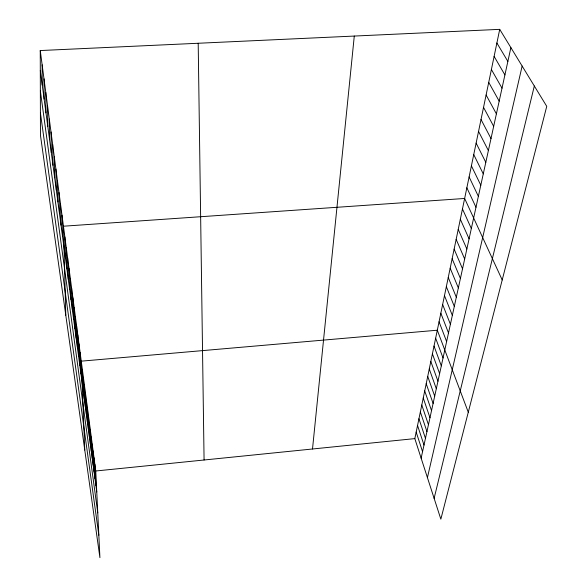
<?xml version="1.0" encoding="UTF-8"?>
<svg xmlns="http://www.w3.org/2000/svg" width="587" height="587" viewBox="0 0 587 587"><rect width="100%" height="100%" fill="white"/><g stroke="black" fill="none" stroke-linecap="round" stroke-linejoin="round"><path stroke-width="0.88" d="M312.511 448.996L354.284 36.056M499.72 29.35L546.746 106.335L440.852 519.172L414.818 438.614L499.72 29.35L40.254 50.548L40.452 135.259L99.915 557.65L95.762 470.987L40.254 50.548M421.136 458.176L510.881 47.62M427.424 477.635L522.144 66.052M434.123 498.363L534.324 85.996M95.762 470.987L414.818 438.614M496.888 43.005L507.865 61.408M494.115 56.389L504.915 74.923M491.392 69.508L502.017 88.167M488.722 82.371L499.177 101.14M486.109 94.991L496.397 113.863M483.541 107.362L493.674 126.337M481.017 119.506L491.003 138.569M478.552 131.422L488.377 150.565M476.123 143.111L485.801 162.335M473.738 154.586L483.277 173.884M471.405 165.857L480.804 185.221M469.108 176.922L478.368 196.344M466.856 187.789L475.984 207.262M502.208 279.955L464.64 198.465L63.447 226.208L65.781 315.204M462.461 208.95L471.339 228.519M460.325 219.252L469.079 238.858M458.227 229.378L466.856 249.02M456.158 239.327L464.677 258.999M454.133 249.115L462.527 268.809M452.137 258.728L460.421 278.451M450.178 268.186L458.352 287.931M448.248 277.49L456.312 297.249M446.347 286.639L454.309 306.407M444.484 295.635L452.342 315.417M442.642 304.492L450.405 324.281M440.837 313.201L448.505 332.99M439.054 321.771L446.626 341.568M468.287 412.228L437.308 330.21L81.263 361.159L84.763 450.038M435.649 338.2L443.038 357.989M434.02 346.066L441.321 365.855M432.406 353.822L439.626 373.603M430.821 361.46L437.961 381.227M429.266 368.988L436.317 388.748M427.725 376.406L434.696 396.152M426.206 383.715L433.103 403.445M424.709 390.92L431.533 410.636M423.242 398.023L429.978 417.724M421.789 405.03L428.451 424.702M420.351 411.935L426.947 431.592M418.942 418.744L425.465 438.379M417.548 425.458L424.005 445.071M416.176 432.083L422.559 451.667M40.4 112.777L98.836 535.212M40.349 90.802L97.772 512.891M40.305 70.55L96.767 491.979M94.896 464.398L95.894 485.427M94.015 457.713L94.999 478.779M93.12 450.933L94.096 472.036M92.21 444.058L93.179 465.19M91.286 437.073L92.247 458.242M90.354 429.992L91.301 451.183M89.4 422.801L90.347 444.021M88.439 415.501L89.371 436.75M87.463 408.09L88.38 429.368M86.465 400.569L87.375 421.87M85.46 392.93L86.355 414.253M84.433 385.175L85.32 406.512M83.398 377.294L84.264 398.654M82.341 369.289L83.193 390.663M80.133 352.567L80.955 373.963M78.974 343.828L79.788 365.239M77.807 334.942L78.599 356.353M76.611 325.902L77.389 347.321M75.393 316.709L76.156 338.127M74.16 307.353L74.901 328.764M72.905 297.829L73.624 319.24M71.629 288.144L72.326 309.54M70.323 278.282L70.998 299.663M68.995 268.244L69.655 289.604M67.644 258.023L68.283 279.361M66.272 247.611L66.881 268.919M64.871 237.009L65.458 258.287M61.995 215.202L62.523 236.4M60.512 203.983L61.011 225.137M59.008 192.551L59.478 213.646M57.467 180.899L57.908 201.935M55.897 169.012L56.308 189.983M54.297 156.898L54.672 177.788M52.669 144.534L53.006 165.351M198.193 43.262L204.078 459.995M51.003 131.921L51.304 152.649M49.301 119.051L49.565 139.684M47.569 105.917L47.789 126.44M45.793 92.511L45.977 112.917M43.988 78.819L44.128 99.1M42.139 64.834L42.235 84.983"/></g></svg>
